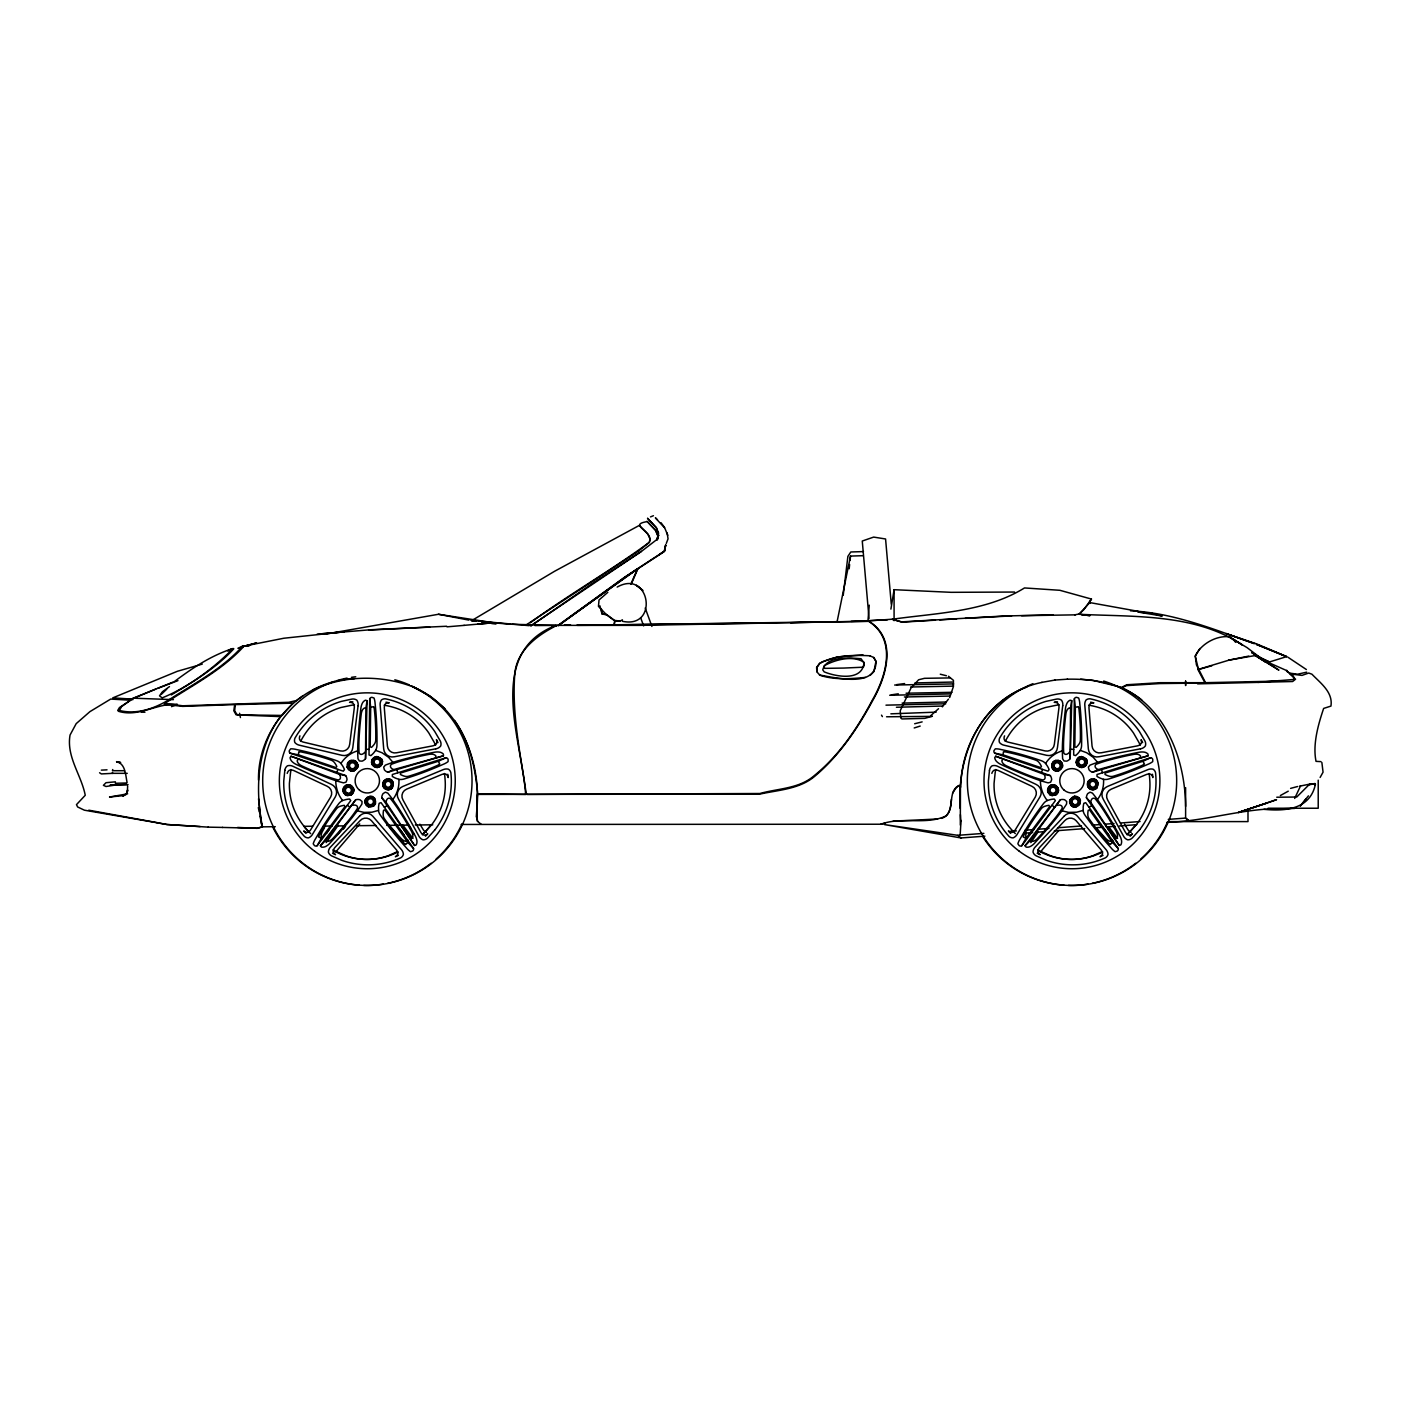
<?xml version="1.0" encoding="UTF-8"?>
<svg xmlns="http://www.w3.org/2000/svg" width="1401" height="1401" viewBox="0 0 1401 1401"><rect width="100%" height="100%" fill="white"/><g stroke="black" fill="none" stroke-linecap="round" stroke-linejoin="round"><path stroke-width="1.5" d="M935.465 620.153L901.981 622.167L892.332 619.242C936.463 612.973 985.411 612.079 1024.499 587.947L1059.874 590.294L1091.467 599.068L1089.12 602.57M369.058 749.377L369.041 754.999L370.88 755.647A26.059 25.971 6 0 0 373.839 752.74L375.661 750.306A10.578 10.578 0 0 0 376.939 745.472A330.128 330.128 0 0 0 375.1 703.635A19.719 19.719 0 0 0 374.014 698.013L371.93 697.33A2.417 2.417 0 0 0 369.706 698.784L369.058 749.377L365.836 749.255L365.521 758.677A7.968 7.951 -8.4 0 1 362.071 761.146L359.374 760.971L357.991 758.782A149.242 148.769 -22.8 0 1 357.693 750.848A165.02 165.02 0 0 1 357.903 742.442A476.182 476.182 0 0 1 360.88 708.223A16.129 16.129 0 0 1 362.229 703.442A6.742 6.742 0 0 1 365.433 700.185L367.062 700.658L365.836 749.255M1073.709 749.377L1073.691 754.999L1075.53 755.647A26.076 25.954 6 0 0 1078.49 752.74L1080.311 750.306A10.578 10.578 0 0 0 1081.59 745.472A330.128 330.128 0 0 0 1079.768 703.635A19.719 19.719 0 0 0 1078.665 698.013L1076.581 697.33A2.417 2.417 0 0 0 1074.357 698.784L1073.709 749.377L1070.487 749.255L1070.171 758.677A7.968 7.933 -8.4 0 1 1066.721 761.146L1064.024 760.971L1062.641 758.782A149.609 148.909 -22.8 0 1 1062.343 750.848A165.02 165.02 0 0 1 1062.553 742.442A476.182 476.182 0 0 1 1065.531 708.223A16.129 16.129 0 0 1 1066.897 703.442A6.742 6.742 0 0 1 1070.084 700.185L1071.712 700.658L1070.487 749.255M869.25 605.162L868.06 619.522M347.168 767.083L348.656 761.811L351.126 760.428A5.499 5.481 -37.2 0 1 357.728 767.205L353.823 771.023L350.986 770.988L347.168 767.083A5.464 5.464 0 0 0 353.823 771.023M370.687 707.207L370.179 746.873L371.493 747.363A19.439 19.439 0 0 0 374.487 743.896A7.408 7.408 0 0 0 375.748 739.903A231.095 231.095 0 0 0 374.47 710.605A13.8 13.8 0 0 0 373.717 706.682L370.687 707.207L369.706 698.784M1051.818 767.083L1053.307 761.811L1055.776 760.428A5.499 5.481 -37.2 0 1 1062.378 767.205L1058.473 771.023L1055.636 770.988L1051.818 767.083A5.464 5.464 0 0 0 1058.473 771.023M1075.338 707.207L1074.83 746.873L1076.143 747.363A19.439 19.439 0 0 0 1079.138 743.896A7.408 7.408 0 0 0 1080.399 739.903A231.095 231.095 0 0 0 1079.12 710.605A13.8 13.8 0 0 0 1078.367 706.682L1075.338 707.207L1074.357 698.784M365.521 758.677L365.889 708.276L367.062 700.658M481.191 824.226L477.391 821.301L476.515 816.906L477.391 793.807C476.62 749.955 454.992 704.37 412.77 686.788C380.774 674.652 343.77 675.177 312.756 689.992M1070.171 758.677L1070.539 708.276L1071.712 700.658M258.484 780.129C257.696 727.259 301.425 680.396 354.576 678.592M476.515 816.906L477.391 793.807M408.164 840.285L407.376 841.283A5.061 5.061 0 0 1 404.013 840.723A12.101 12.101 0 0 1 401.071 838.428A357.132 357.132 0 0 1 389.671 825.592M1112.814 840.285L1112.044 841.283A5.061 5.061 0 0 1 1108.664 840.723A12.101 12.101 0 0 1 1105.722 838.428A357.132 357.132 0 0 1 1097.106 828.849M127.649 785.908L127.368 791.758L127.649 790.006L126.493 793.509L122.693 796.153L126.002 794.595M1042.046 682.392C993.309 691.971 961.314 739.028 960.753 787.082L959.282 785.331C947.094 791.25 955.132 808.167 945.833 816.03C925.956 825.364 901.684 816.363 880.914 824.226M849.181 568.771L849.619 564.55M850.074 560.312L850.512 556.074L863.174 555.689M960.315 825.101L960.456 787.38L959.002 785.628L956.358 787.38L952.557 793.229M365.363 799.673L365.031 802.493L368.41 806.783L373.822 805.995L375.521 803.719L374.732 798.307L372.456 796.609L367.044 797.414L365.363 799.673A5.464 5.464 0 0 0 368.41 806.783M1070.014 799.673L1069.681 802.493A5.464 5.464 0 0 1 1070.014 799.673L1074.304 796.293L1079.383 798.307L1080.171 803.719L1075.88 807.116L1073.078 806.783A5.464 5.464 0 0 1 1070.802 805.085L1069.681 802.493M326.135 842.631L338.219 825.259M843.227 595.232L847.885 556.372L850.81 551.976L863.471 551.591M1030.786 842.631L1038.053 832.089M951.402 799.358C950.841 806.591 949.755 816.59 941.157 818.377M960.158 835.031L961.051 820.426M657.507 539.7L658.102 535.9L655.756 530.349L647.577 521.855M890.896 609.12L894.083 589.698L951.104 592.325L1014.552 592.045M336.835 772.424L291.023 756.26L290.06 757.661A6.742 6.742 0 0 0 292.179 761.706A16.129 16.129 0 0 0 296.294 764.473A476.182 476.182 0 0 0 327.922 777.87A164.442 164.442 0 0 0 335.732 780.637A149.259 148.786 85.2 0 0 343.49 782.844L345.994 782.213L347.01 779.692A7.968 7.951 -80.4 0 0 345.714 775.646L336.835 772.424L337.974 769.412L343.315 771.163L344.488 769.604A26.059 25.971 -66 0 0 342.632 765.909L340.898 763.422A10.578 10.578 0 0 0 336.695 760.708A330.128 330.128 0 0 0 296.329 749.517A19.719 19.719 0 0 0 290.655 748.835L289.359 750.586A2.417 2.417 0 0 0 290.042 753.16L337.974 769.412M1041.486 772.424L995.673 756.26L994.728 757.661A6.742 6.742 0 0 0 996.829 761.706A16.129 16.129 0 0 0 1000.944 764.473A476.182 476.182 0 0 0 1032.572 777.87A164.442 164.442 0 0 0 1040.383 780.637A149.609 148.926 85.2 0 0 1048.141 782.844L1050.645 782.213L1051.661 779.692A7.968 7.933 -80.4 0 0 1050.365 775.646L1041.486 772.424L1042.624 769.412L1047.966 771.163L1049.156 769.604A26.076 25.954 -66 0 0 1047.283 765.909L1045.549 763.422A10.578 10.578 0 0 0 1041.346 760.708A330.128 330.128 0 0 0 1000.979 749.517A19.719 19.719 0 0 0 995.305 748.835L994.01 750.586A2.417 2.417 0 0 0 994.692 753.16L1042.624 769.412M614.531 621.571L613.953 624.793L577.054 625.056M614.829 621.869L614.233 625.091L577.352 625.354M659.276 554.603L664.232 551.101L665.703 544.954L664.529 551.399L625.056 577.124L558.386 625.669M837.062 621.869L850.512 556.074M665.703 544.954L664.529 551.101L624.758 577.124L558.088 625.371L534.902 625.564M658.102 535.9L657.227 539.7L657.805 535.9L655.475 530.349L646.982 521.277M112.745 769.534L112.448 770.708L124.444 770.708M666.281 543.43L668.049 538.825L667.156 532.975M658.68 535.305L656.631 539.7L641.43 551.399L530.891 625.669M630.905 583.954L637.63 568.648L569.787 617.193M631.203 584.252L637.928 568.648L558.386 625.371M1294.682 798.43L1300.531 785.908M383.944 780.777L383.016 786.154A5.499 5.481 -73.2 0 0 392.368 787.765L393.278 782.371L391.65 780.059L386.256 779.131L383.944 780.777A5.464 5.464 0 0 0 384.662 788.465A5.464 5.464 0 0 0 392.368 787.765M1088.595 780.777L1087.684 786.154A5.499 5.481 -73.2 0 0 1097.018 787.765L1097.929 782.371L1096.3 780.059L1090.906 779.131L1088.595 780.777A5.464 5.464 0 0 0 1089.313 788.465A5.464 5.464 0 0 0 1097.018 787.765M656.631 539.7L657.805 537.354M1314.874 785.331L1315.451 784.157C1310.163 809.568 1285.067 811.442 1263.982 809.305C1231.444 811.932 1199.869 821.476 1167.138 822.352M949.633 697.61L953.433 686.49L953.433 680.343L948.477 676.263M317.151 845.731L350.723 800.636L349.62 799.025A26.041 25.971 42 0 0 345.522 799.656L342.632 800.531A10.578 10.578 0 0 0 338.744 803.701A330.128 330.128 0 0 0 315.628 838.621A19.719 19.719 0 0 0 313.211 843.805L314.489 845.591A2.417 2.417 0 0 0 317.151 845.731L321.302 838.323L345.031 806.521L344.261 805.365A19.439 19.439 0 0 0 339.795 806.416A7.408 7.408 0 0 0 336.415 808.902A231.095 231.095 0 0 0 320.234 833.35A13.8 13.8 0 0 0 318.552 836.975L321.302 838.323M1021.802 845.731L1055.373 800.636L1054.27 799.025A26.076 25.954 42 0 0 1050.172 799.656L1047.283 800.531A10.578 10.578 0 0 0 1043.395 803.701A330.128 330.128 0 0 0 1020.278 838.621A19.719 19.719 0 0 0 1017.862 843.805L1019.14 845.591A2.417 2.417 0 0 0 1021.802 845.731L1025.952 838.323L1049.682 806.521L1048.911 805.365A19.439 19.439 0 0 0 1044.446 806.416A7.408 7.408 0 0 0 1041.066 808.902A231.095 231.095 0 0 0 1024.902 833.35A13.8 13.8 0 0 0 1023.203 836.975L1025.952 838.323M320.391 845.749L325.82 840.285L355.731 799.743A7.968 7.951 27.6 0 1 359.987 799.761L362.053 801.495L361.896 804.069A149.294 148.821 13.2 0 1 357.465 810.654L352.351 817.343A476.182 476.182 0 0 1 329.83 843.279A16.129 16.129 0 0 1 325.925 846.344A6.742 6.742 0 0 1 321.424 847.097L320.391 845.749L355.731 799.743M1025.042 845.749L1030.471 840.285L1060.382 799.743A7.968 7.933 27.6 0 1 1064.637 799.761L1066.721 801.495L1066.546 804.069A149.644 148.961 13.2 0 1 1062.116 810.654L1057.002 817.343A476.182 476.182 0 0 1 1034.498 843.279A16.129 16.129 0 0 1 1030.593 846.344A6.742 6.742 0 0 1 1026.092 847.097L1025.042 845.749L1060.382 799.743M1320.127 777.432L1323.052 772.179L1321.879 762.512M435.834 757.048L435.921 755.962A5.061 5.061 0 0 0 432.716 754.246A12.101 12.101 0 0 0 429.004 754.386A357.132 357.132 0 0 0 403.908 760.2A124.864 124.864 0 0 0 391.895 764.105A2.294 2.294 0 0 0 390.949 767.695A6.059 6.059 0 0 0 393.681 769.587L443.434 755.804L443.381 754.106A6.742 6.742 0 0 0 439.301 752.074A16.129 16.129 0 0 0 434.328 752.267A476.182 476.182 0 0 0 400.879 760.007A164.32 164.32 0 0 0 392.945 762.354L392.805 762.407A149.259 148.804 49.2 0 0 385.345 765.139L383.699 767.118L384.364 769.762A7.968 7.951 63.6 0 0 387.779 772.266L443.434 755.804M1140.484 757.048L1140.572 755.962A5.061 5.061 0 0 0 1137.384 754.246A12.101 12.101 0 0 0 1133.654 754.386A357.132 357.132 0 0 0 1108.559 760.2A124.864 124.864 0 0 0 1096.545 764.105A2.294 2.294 0 0 0 1095.6 767.695A6.059 6.059 0 0 0 1098.331 769.587L1148.084 755.804L1148.032 754.106A6.742 6.742 0 0 0 1143.952 752.074A16.129 16.129 0 0 0 1138.978 752.267A476.182 476.182 0 0 0 1105.529 760.007A164.32 164.32 0 0 0 1097.596 762.354L1097.456 762.407A149.627 148.926 49.2 0 0 1089.996 765.139L1088.349 767.118L1089.015 769.762A7.968 7.933 63.6 0 0 1092.447 772.266L1148.084 755.804M326.486 833.455L328.85 830.005M248.94 646.141L242.583 646.141C222.356 668.89 194.564 683.355 169.171 699.642C154.443 708.538 136.755 714.86 119.47 710.465L121.519 706.664L133.218 698.188L172.988 682.112M332.562 831.371L336.205 826.222M1138.242 611.344L1089.698 602.57L1079.173 614.268M1308.149 785.033L1315.154 783.579L1309.602 784.157L1296.731 797.029L1276.749 797.222M161.185 694.493L166.719 689.187M942.365 706.875L948.424 699.152M1308.429 795.856L1300.251 806.083L1306.1 798.78M317.134 634.145L344.331 631.816L283.808 638.243L244.037 646.141C221.988 670.501 191.902 685.492 164.793 703.46L182.638 705.789L288.781 702.286L296.382 700.535L302.809 695.842M359.759 823.928L337.729 849.601A6.935 6.935 0 0 0 336.345 852.193M1058.911 830.338L1042.397 849.601A6.935 6.935 0 0 0 1040.996 852.193M1078.893 614.268C1133.567 617.018 1194.79 613.235 1242.354 644.968L1229.483 636.79C1216.278 635.266 1200.762 644.005 1195.263 656.088L1196.436 664.845L1205.508 682.69L1160.186 682.69L1126.842 684.739L1121.588 687.366L1092.92 680.343L1080.644 679.187M870.109 675.387L873.909 671.587L875.958 661.342L873.909 657.542L869.811 655.791M1091.467 599.068L1083.866 609.593L1079.173 613.971L1074.795 614.846M1199.939 648.47L1195.263 656.088L1198.485 669.538L1211.935 665.738M387.079 805.54L414.591 845.486L416.185 844.908A6.742 6.742 0 0 0 416.85 840.39A16.129 16.129 0 0 0 415.151 835.732A476.182 476.182 0 0 0 397.446 806.293L392.665 799.376A149.294 148.821 -58.8 0 0 387.779 793.124L385.363 792.178L383.068 793.614A7.968 7.951 -44.4 0 0 381.737 797.642L387.079 805.54L384.399 807.326L381.054 802.685L379.181 803.246A26.059 25.971 -30 0 0 378.515 807.326L378.638 811.354A10.578 10.578 0 0 0 380.266 815.032A330.128 330.128 0 0 0 406.325 847.798A19.719 19.719 0 0 0 410.511 851.703L412.612 851.037A2.417 2.417 0 0 0 413.558 848.551L384.399 807.326M1091.729 805.54L1119.241 845.486L1120.835 844.908A6.742 6.742 0 0 0 1121.5 840.39A16.129 16.129 0 0 0 1119.802 835.732A476.182 476.182 0 0 0 1102.097 806.293L1097.316 799.376A149.644 148.961 -58.8 0 0 1092.43 793.124L1090.013 792.178L1087.719 793.614A7.968 7.933 -44.4 0 0 1086.388 797.642L1091.729 805.54L1089.05 807.326L1085.705 802.685L1083.831 803.246A26.076 25.954 -30 0 0 1083.166 807.326L1083.288 811.354A10.578 10.578 0 0 0 1084.917 815.032A330.128 330.128 0 0 0 1110.993 847.798A19.719 19.719 0 0 0 1115.161 851.703L1117.262 851.037A2.417 2.417 0 0 0 1118.208 848.551L1089.05 807.326M930.632 715.736L938.53 708.713M350.81 795.138L353.84 790.584L353.297 787.817L351.423 785.698L345.959 785.331A5.446 5.429 70.8 0 0 343.49 792.668L345.346 794.787L350.81 795.138A5.464 5.464 0 0 0 353.297 787.817M1055.461 795.138L1058.491 790.584L1057.948 787.817L1056.074 785.698L1050.61 785.331A5.464 5.429 70.8 0 0 1048.141 792.668L1049.997 794.787L1055.461 795.138A5.464 5.464 0 0 0 1057.948 787.817M607.806 592.325L599.033 599.943L598.455 606.37L606.633 614.846L614.531 620.696L619.785 621.291L622.429 619.82M174.442 681.516C192.392 668.049 211.604 655.195 233.214 648.47C213.145 668.627 188.732 686.998 162.166 697.891L159.521 695.842L162.446 691.761L169.468 686.613M530.891 625.967L592.605 583.271L641.43 551.399M530.314 622.745C568.894 594.392 610.906 570.662 649.328 542.327L650.204 539.403L647.857 534.149L639.381 525.375L554.586 571.275L471.542 620.696L472.417 620.696M171.22 694.966C193.373 681.657 216.297 667.909 233.809 648.768L228.24 650.817M1280.356 795.558L1288.255 791.18M237.89 648.278L242.583 646.141M239.361 648.278L244.037 646.141M525.935 625.091L638.506 551.101L649.328 542.327L649.906 539.403C650.239 530.121 628.611 524.622 647.28 521.575M397.166 851.755L388.357 855.678A65.584 65.584 0 0 1 340.478 854.032L339.743 853.734A92.921 92.921 0 0 1 333.963 850.985M1101.816 851.755L1093.008 855.678A65.584 65.584 0 0 1 1045.128 854.032L1044.393 853.734A92.921 92.921 0 0 1 1038.614 850.985M227.662 650.817L231.165 649.066M1026.845 687.085C977.425 704.878 956.83 759.43 960.088 808.289M438.32 761.268L439.756 763.983A13.8 13.8 0 0 1 436.271 765.927A231.095 231.095 0 0 1 408.812 776.189A7.408 7.408 0 0 1 404.626 776.224A19.439 19.439 0 0 1 400.388 774.455L400.441 773.054L438.32 761.268L446.043 757.731A2.417 2.417 0 0 1 448.11 759.412L448.092 761.601A19.719 19.719 0 0 1 443.101 764.368A330.128 330.128 0 0 1 403.873 779.044A10.56 10.56 0 0 1 398.882 779.324L396.01 778.326A26.059 25.971 78 0 1 392.315 776.434L392.368 774.49L446.043 757.731M1142.988 761.268L1144.424 763.983A13.8 13.8 0 0 1 1140.922 765.927A231.095 231.095 0 0 1 1113.462 776.189A7.408 7.408 0 0 1 1109.277 776.224A19.439 19.439 0 0 1 1105.039 774.455L1105.091 773.054L1142.988 761.268L1150.694 757.731A2.417 2.417 0 0 1 1152.76 759.412L1152.743 761.601A19.719 19.719 0 0 1 1147.752 764.368A330.128 330.128 0 0 1 1108.524 779.044A10.56 10.56 0 0 1 1103.533 779.324L1100.661 778.326A26.076 25.954 78 0 1 1096.983 776.434L1097.018 774.49L1150.694 757.731M387.797 772.266L393.681 769.587M1092.447 772.266L1098.331 769.587M1279.201 680.641L1257.853 682.392M155.721 689.117L131.747 699.064L112.745 697.891L177.367 671.289L202.269 664.109M171.517 706.664L177.367 704.335C157.385 702.742 139.119 717.54 118.595 711.34L117.719 710.465L119.47 707.54L130.573 700.237L110.697 699.064L89.927 711.638L76.197 723.634L70.05 735.035C66.232 756.908 81.293 774.823 85.251 795.278L76.477 804.629L77.65 806.976L84.375 810.181L167.139 824.506L200.168 826.555M650.502 516.899L653.426 515.726M157.753 688.346L177.945 680.641M297.905 759.727L297.187 760.778A5.061 5.061 0 0 0 298.763 763.808A12.101 12.101 0 0 0 301.863 765.892A357.132 357.132 0 0 0 325.575 775.944A124.864 124.864 0 0 0 337.588 779.832A2.294 2.294 0 0 0 340.461 777.485A6.059 6.059 0 0 0 339.375 774.35L291.023 756.26M1002.556 759.727L1001.838 760.778A5.061 5.061 0 0 0 1003.414 763.808A12.101 12.101 0 0 0 1006.513 765.892A357.132 357.132 0 0 0 1030.225 775.944A124.864 124.864 0 0 0 1042.239 779.832A2.294 2.294 0 0 0 1045.111 777.485A6.059 6.059 0 0 0 1044.025 774.35L995.673 756.26M1266.627 803.158L1276.556 799.656L1238.256 812.527L1266.627 803.158L1240.883 811.652M1268.378 662.218L1251.706 652.568L1265.453 661.937L1269.253 661.937L1255.436 655.528M617.158 587.072C649.959 568.526 659.328 629.189 622.429 621.291M914.205 727.96L920.194 726.068M376.834 756.575L372.211 759.482L371.58 762.249L372.421 764.946L377.272 767.503A5.499 5.481 34.8 0 0 381.667 759.114L376.834 756.575A5.464 5.464 0 0 0 371.58 762.249A5.464 5.464 0 0 0 377.272 767.503M1081.484 756.575L1078.77 757.416L1076.231 762.249L1077.071 764.946L1081.922 767.503A5.499 5.481 34.8 0 0 1086.318 759.114L1081.484 756.575A5.464 5.464 0 0 0 1076.231 762.249A5.464 5.464 0 0 0 1081.922 767.503M881.211 824.226L885.309 823.052M932.383 716.226L924.783 718.363L901.981 718.958L900.808 718.065L900.213 710.762L911.035 687.961L918.636 679.765L924.485 678.312L949.755 677.926M378.463 810.408L371.966 812.212L364.015 812.387L357.36 810.829M1083.113 810.408L1076.616 812.212L1068.665 812.387L1062.011 810.829M1290.601 788.378L1297.606 786.504M891.246 694.878L898.269 693.81M914.66 723.739L922.156 721.883M1267.782 662.218L1285.628 670.116L1293.526 676.263L1293.806 679.467L1272.178 681.236L1204.913 682.69L1197.908 669.538L1228.905 660.169L1248.781 656.088M1228.607 660.169L1255.506 655.493L1265.453 661.937M127.649 793.807L109.523 797.029L121.799 795.768M326.591 633.917L438.495 614.268L493.467 622.745L463.941 625.371M896.622 684.634L904.608 683.565M1041.749 682.392L1054.9 680.063M1309.602 784.157L1299.463 786.206M866.886 620.993L891.736 619.242L901.684 621.869L1003.729 616.02L1053.149 614.846M865.415 677.419C850.232 678.855 834.173 680.168 819.515 675.089M477.671 624.216L492.889 622.745L510.139 624.216M320.654 633.865L370.354 629.767L446.674 626.247M552.187 626.229L556.32 625.862M446.972 626.842L464.221 625.371M1185.614 806.381C1185.176 759.92 1166.35 708.591 1121.868 687.663L1126.544 685.614L1159.888 683.565L1214.492 682.917M863.086 654.915L837.343 656.964L822.737 661.64L819.515 663.391L816.59 667.489L816.888 671.867L819.813 675.089C835.434 677.541 876.658 688.399 875.958 661.342L873.611 657.542M984.903 836.152L961.051 837.956L884.504 824.594L957.829 835.329L983.852 833.367M1009.893 831.388L1016.408 830.898M1025.077 830.233L1033.763 829.585M1038.088 829.252L1048.946 828.429M1057.615 827.781L1081.484 825.96M1092.325 825.136L1101.011 824.489M1105.354 824.156L1114.023 823.508M1120.537 823L1140.064 821.529M1168.259 819.392L1185.614 818.079L1188.836 820.706L1185.614 818.079L1185.614 787.642M1023.956 833.192L1032.642 832.544M1036.968 832.212L1043.482 831.721M1054.323 830.898L1084.707 828.604M1095.547 827.781L1102.062 827.29M1106.405 826.958L1115.073 826.292M1119.417 825.977L1136.771 824.646M1054.62 680.063L1067.474 679.187M890.861 713.827L936.148 712.146M368.603 630.047L429.722 627.123M965.131 618.366L1011.662 615.897M937.654 818.955L892.91 821.301M939.703 619.89L956.655 618.874M1263.982 809.305L1294.682 808.43M101.345 770.13L107.036 769.832M866.589 620.696L887.358 619.82M1197.61 683.863L1292.65 681.516L1295.575 679.187L1289.726 673.916L1302.002 675.387L1308.727 673.04L1311.949 674.214C1320.495 683.128 1333.139 692.094 1330.95 706.086L1323.647 708.416C1318.131 724.79 1312.562 744.474 1316.029 761.356L1321.003 761.636M1021.574 615.722L1075.373 614.846M896.412 707.26L942.348 706.034M126.493 782.984L115.372 783.282L115.372 781.828L106.021 782.704L103.394 785.331L106.021 786.504L115.372 785.033M127.193 784.56L110.119 785.033L128.051 784.56M902.121 703.109L945.868 702.024M790.567 622.745L838.166 621.641M851.16 621.344L866.308 620.993M914.976 682.935L952.155 682.059M885.975 705.158L945.745 703.792M931.963 716.366L886.553 716.787M889.688 695.264L950.561 693.898M910.632 686.998L953.293 686.122M906.062 693.215L952.015 692.304M904.416 696.98L949.44 696.069M894.661 685.036L953.591 683.898M775.366 622.955L615.057 624.881M275.296 826.695L262.162 826.853L256.908 828.306L237.61 827.431M303.719 826.345L312.476 826.24M323.403 826.117L332.16 826.012M336.538 825.96L345.276 825.854M356.222 825.714L375.906 825.487M386.834 825.347L408.707 825.084A231.095 231.095 0 0 1 411.264 829.147M415.274 825.014L432.769 824.804M461.209 824.453L882.683 824.226M615.057 624.793L868.935 621.291C897.691 639.049 886.5 676.088 873.033 699.94C857.815 728.047 839.707 755.192 815.119 775.979C799.743 789.201 778.833 789.919 759.867 794.104L477.671 794.402L476.795 816.906L477.671 821.301M564.358 625.091L570.627 625.091M1306.678 672.165L1297.606 674.214L1289.043 673.04M1067.194 679.187C1093.305 678.697 1120.888 683.075 1141.762 699.94M173.426 699.642L133.218 698.188M141.221 712.216L144.968 712.216M112.15 773.334L127.246 773.334M1268.08 808.237L1318.218 808.237L1318.218 780.147M1167.891 821.599L1247.993 821.599L1247.993 809.603M222.391 827.431L257.486 828.306L262.46 826.853C255.052 789.779 256.628 747.644 280.585 716.611L236.139 714.86L233.809 710.762L234.685 704.615L182.638 706.384L164.215 704.335M208.066 827.15L222.689 827.431M512.136 624.286L556.039 625.371C485.079 652.568 521.96 739.851 525.638 794.402L477.671 793.807C475.377 768.116 469.738 741.812 454.572 720.412M128.244 699.362L132.92 699.659M208.364 827.15L166.842 824.506L157.192 822.755M116.843 762.232L120.644 762.512L116.546 761.636C125.547 763.72 125.495 775.121 127.071 782.406M1130.519 610.818C1173.653 612.745 1214.177 629.487 1254.403 643.637L1225.98 633.567L1256.382 643.795L1286.801 656.666L1256.382 644.39L1286.503 656.666L1269.551 661.937L1255.243 655.423M1137.805 611.922L1151.99 613.393L1162.217 616.02L1138.505 612.132M619.785 620.993L614.531 620.398L606.633 614.566L601.957 613.673L599.908 605.792M470.929 620.363L529.21 625.669M870.109 655.791C853.332 654.95 834.926 655.038 819.813 663.391L816.888 667.489L817.168 671.867M491.611 623.533L495.936 624.04M481.594 622.167L485.867 622.745M468.915 620.118L438.495 614.268M472.119 620.696L475.92 621.291M88.771 810.181L157.77 822.755M606.633 614.846L601.957 613.971L601.379 608.997M994.692 753.16L1003.011 754.824L1040.593 767.573L1041.451 766.47A19.439 19.439 0 0 0 1039.069 762.547A7.408 7.408 0 0 0 1035.672 760.113A231.095 231.095 0 0 0 1007.424 752.284A13.8 13.8 0 0 0 1003.449 751.794L1003.011 754.824M290.042 753.16L298.36 754.824L335.942 767.573L336.8 766.47A19.439 19.439 0 0 0 334.419 762.547A7.408 7.408 0 0 0 331.021 760.113A231.095 231.095 0 0 0 302.774 752.284A13.8 13.8 0 0 0 298.798 751.794L298.36 754.824M1044.025 774.35L1050.365 775.646M339.375 774.35L345.714 775.646M940.281 674.214L946.428 675.737M1115.704 838.621L1116.912 838.201A5.061 5.061 0 0 0 1117.42 834.821A12.101 12.101 0 0 0 1116.142 831.318A357.132 357.132 0 0 0 1102.85 809.253A124.864 124.864 0 0 0 1095.424 799.025A2.294 2.294 0 0 0 1091.729 799.235A6.059 6.059 0 0 0 1090.766 802.423L1119.241 845.486M411.053 838.621L412.262 838.201A5.061 5.061 0 0 0 412.77 834.821A12.101 12.101 0 0 0 411.474 831.318A357.132 357.132 0 0 0 398.199 809.253A124.864 124.864 0 0 0 390.774 799.025A2.294 2.294 0 0 0 387.061 799.235A6.059 6.059 0 0 0 386.116 802.423L414.591 845.486M1040.383 780.637C1040.435 787.677 1042.712 794.927 1047.283 800.531M335.732 780.637C335.785 787.677 338.061 794.927 342.632 800.531M1080.276 750.358L1086.668 752.74L1093.2 757.276L1097.596 762.354M375.626 750.358L382.018 752.74L388.55 757.276L392.945 762.354M1117.613 838.463L1108.576 826.608M412.962 838.463L402.682 824.944M1254.928 655.493L1278.903 670.116L1260.182 658.12M655.475 518.055L664.529 527.704M1054.533 807.239L1052.028 805.225M349.882 807.239L347.378 805.225M412.77 686.788L430.019 696.139L444.923 708.713M1287.957 657.244L1306.38 669.538M99.576 772.757L101.345 773.93L112.745 773.334L112.448 772.459M1070.802 805.085L1073.078 806.783M1260.48 657.84L1247.03 647.595L1233.283 639.416L1235.629 642.341M1229.483 636.79L1233.283 639.697M957.829 835.329L961.051 837.956M1026.688 838.534L1026.373 838.201A5.061 5.061 0 0 1 1025.865 834.821A12.101 12.101 0 0 1 1026.373 833.017M322.037 838.534L321.722 838.201A5.061 5.061 0 0 1 321.214 834.821A12.101 12.101 0 0 1 322.493 831.318A357.132 357.132 0 0 1 324.594 827.571M308.64 831.739L304.542 827.238M655.475 517.775L657.507 519.806M1112.464 842.316L1110.328 844.523A13.8 13.8 0 0 1 1107.403 841.791A231.095 231.095 0 0 1 1089.155 818.849A7.408 7.408 0 0 1 1087.824 814.874A19.439 19.439 0 0 1 1088.209 810.303L1089.54 809.918L1112.464 842.316L1118.208 848.551M407.814 842.316L405.677 844.523A13.8 13.8 0 0 1 402.752 841.791A231.095 231.095 0 0 1 384.504 818.849A7.408 7.408 0 0 1 383.173 814.874A19.439 19.439 0 0 1 383.559 810.303L384.89 809.918L407.814 842.316L413.558 848.551M1086.388 797.642L1090.766 802.423M381.737 797.642L386.116 802.423M1070.539 708.276L1069.331 707.925A5.061 5.061 0 0 0 1066.932 710.36A12.101 12.101 0 0 0 1065.898 713.95A357.132 357.132 0 0 0 1063.674 739.605A124.864 124.864 0 0 0 1063.674 752.232A2.294 2.294 0 0 0 1066.791 754.246A6.059 6.059 0 0 0 1069.436 752.232M365.889 708.276L364.663 707.925A5.061 5.061 0 0 0 362.264 710.36A12.101 12.101 0 0 0 361.248 713.95A357.132 357.132 0 0 0 359.024 739.605A124.864 124.864 0 0 0 359.024 752.232A2.294 2.294 0 0 0 362.141 754.246A6.059 6.059 0 0 0 364.785 752.232M1102.64 826.975L1108.997 835.294M399.25 828.639L404.346 835.294M661.027 522.731L664.529 527.424L667.752 535.305M1108.891 828.849L1115.178 837.29M404.241 828.849L410.528 837.29M1124.53 824.173L1127.84 829.585A6.935 6.935 0 0 0 1131.15 832.404M419.88 824.173L423.19 829.585A6.935 6.935 0 0 0 426.499 832.404M881.509 715.14L882.385 716.611M1101.554 769.639L1102.429 772.739M396.903 769.639L397.779 772.739M658.68 533.273L656.351 527.704L647.577 518.352L656.351 527.704L658.68 535.602M645.213 608.016L651.92 626.44M640.625 617.648L643.619 625.879M1089.698 602.57L1089.996 603.446M261.286 822.755L262.162 826.853L260.043 816.135M239.589 713.267L240.429 717.557M258.327 807.571L259.185 811.844M261.006 820.863L258.52 798.728M891.264 604.129L885.572 538.982L873.664 537.091L862.263 541.031L869.04 618.489M960.421 814.646L960.753 821.004M1030.471 840.285L1031.241 841.283A5.061 5.061 0 0 0 1034.621 840.723A12.101 12.101 0 0 0 1037.546 838.428A357.132 357.132 0 0 0 1054.445 818.972A124.864 124.864 0 0 0 1061.87 808.762A2.294 2.294 0 0 0 1060.522 805.295A6.059 6.059 0 0 0 1057.195 805.365M325.82 840.285L326.591 841.283A5.061 5.061 0 0 0 329.971 840.723A12.101 12.101 0 0 0 332.895 838.428A357.132 357.132 0 0 0 349.795 818.972A124.864 124.864 0 0 0 357.202 808.762A2.294 2.294 0 0 0 355.872 805.295A6.059 6.059 0 0 0 352.544 805.365M1062.343 750.761L1062.343 750.848A29.333 29.333 0 0 0 1045.584 763.475M357.693 750.761L357.693 750.848A29.333 29.333 0 0 0 340.933 763.475M894.083 589.698L894.083 620.696M381.667 759.114A5.464 5.464 0 0 1 382.508 761.811M347.203 764.245A5.464 5.464 0 0 1 351.126 760.428M353.945 760.463A5.464 5.464 0 0 1 356.379 761.899M357.763 764.368A5.464 5.464 0 0 1 357.728 767.205M425.449 836.222A96.792 96.792 0 0 0 427.76 833.823A5.534 5.534 0 0 1 424.17 835.136A6.655 6.655 0 0 1 420.545 831.896L403.015 800.024A7.53 7.53 0 0 1 406.553 789.166L441.683 774.525A6.935 6.935 0 0 1 446.026 774.21A4.903 4.903 0 0 1 448.197 777.573A96.792 96.792 0 0 0 447.83 774.263M398.392 855.363A96.792 96.792 0 0 1 395.362 856.729A4.903 4.903 0 0 0 397.884 853.647A6.935 6.935 0 0 0 396.238 849.601L371.458 820.706A7.53 7.53 0 0 0 360.039 820.706L335.154 847.237A6.655 6.655 0 0 0 333.193 851.668A5.534 5.534 0 0 0 335.539 854.68A96.792 96.792 0 0 1 332.545 853.227M422.366 834.786A92.921 92.921 0 0 0 425.344 831.739L431.788 824.576A65.584 65.584 0 0 0 445.01 778.518L444.958 777.73A92.921 92.921 0 0 0 444.467 773.492M398.112 851.948A92.921 92.921 0 0 1 394.241 853.734L393.506 854.032A65.584 65.584 0 0 1 345.609 855.678L336.818 851.755A92.921 92.921 0 0 1 333 849.882M299.954 735.84A4.903 4.903 0 0 0 299.726 739.833A6.935 6.935 0 0 0 303.439 742.127L340.461 750.936A7.53 7.53 0 0 0 349.707 744.246L354.26 708.135A6.655 6.655 0 0 0 353.227 703.407A5.534 5.534 0 0 0 349.549 702.356A96.792 96.792 0 0 1 352.824 701.761M291.023 769.534A92.921 92.921 0 0 0 290.41 773.755L289.394 783.334A65.584 65.584 0 0 0 305.786 828.359L306.276 828.972A92.921 92.921 0 0 0 310.672 833.613M300.567 741.392A92.921 92.921 0 0 1 302.651 737.679L303.071 736.996A65.584 65.584 0 0 1 340.846 707.523L350.268 705.526A92.921 92.921 0 0 1 354.471 704.791M305.996 833.402A96.792 96.792 0 0 1 303.737 830.951A4.903 4.903 0 0 0 307.467 832.404A6.935 6.935 0 0 0 310.794 829.585L330.618 797.081A7.53 7.53 0 0 0 327.098 786.224L294.175 770.743A6.655 6.655 0 0 0 289.342 770.252A5.534 5.534 0 0 0 287.205 773.422M437.988 742.618A96.792 96.792 0 0 0 436.411 739.675A5.534 5.534 0 0 1 436.552 743.493A6.655 6.655 0 0 1 432.366 745.945L396.623 752.775A7.53 7.53 0 0 1 387.394 746.05L384.329 708.1A6.935 6.935 0 0 1 385.363 703.88A4.903 4.903 0 0 1 389.233 702.864A96.792 96.792 0 0 0 385.976 702.181M435.641 745.122A92.921 92.921 0 0 0 433.662 741.357L428.846 733.003A65.584 65.584 0 0 0 389.128 706.192L388.357 705.999A92.921 92.921 0 0 0 384.172 705.176M398.882 779.324A29.403 29.403 0 0 1 392.788 799.533M389.075 778.868A5.464 5.464 0 0 1 391.65 780.059M348.026 795.698A5.464 5.464 0 0 1 345.346 794.787M345.959 785.331A5.464 5.464 0 0 1 351.423 785.698M369.654 796.293A5.464 5.464 0 0 1 372.456 796.609M411.299 685.789A104.655 104.655 0 0 1 447.042 848.656A104.655 104.655 0 0 1 280.568 839.269A104.655 104.655 0 0 1 334.366 681.464M336.433 680.798A104.655 104.655 0 0 1 347.063 678.102M351.406 677.348A104.655 104.655 0 0 1 355.766 676.771M394.819 679.783A104.655 104.655 0 0 1 409.32 684.896M1086.318 759.114A5.464 5.464 0 0 1 1087.158 761.811M1051.853 764.245A5.464 5.464 0 0 1 1055.776 760.428M1058.596 760.463A5.464 5.464 0 0 1 1062.378 767.205M1130.099 836.222A96.792 96.792 0 0 0 1132.411 833.823A5.534 5.534 0 0 1 1128.821 835.136A6.655 6.655 0 0 1 1125.196 831.896L1107.666 800.024A7.53 7.53 0 0 1 1111.203 789.166L1146.351 774.525A6.935 6.935 0 0 1 1150.694 774.21A4.903 4.903 0 0 1 1152.848 777.573A96.792 96.792 0 0 0 1152.48 774.263M1103.042 855.363A96.792 96.792 0 0 1 1100.013 856.729A4.903 4.903 0 0 0 1102.552 853.647A6.935 6.935 0 0 0 1100.888 849.601L1076.108 820.706A7.53 7.53 0 0 0 1064.69 820.706L1039.805 847.237A6.655 6.655 0 0 0 1037.843 851.668A5.534 5.534 0 0 0 1040.207 854.68A96.792 96.792 0 0 1 1037.195 853.227M1127.017 834.786A92.921 92.921 0 0 0 1129.994 831.739L1136.456 824.576A65.584 65.584 0 0 0 1149.661 778.518L1149.608 777.73A92.921 92.921 0 0 0 1149.118 773.492M1102.762 851.948A92.921 92.921 0 0 1 1098.892 853.734L1098.156 854.032A65.584 65.584 0 0 1 1050.277 855.678L1041.468 851.755A92.921 92.921 0 0 1 1037.651 849.882M1004.605 735.84A4.903 4.903 0 0 0 1004.377 739.833A6.935 6.935 0 0 0 1008.09 742.127L1045.128 750.936A7.53 7.53 0 0 0 1054.358 744.246L1058.911 708.135A6.655 6.655 0 0 0 1057.878 703.407A5.534 5.534 0 0 0 1054.2 702.356A96.792 96.792 0 0 1 1057.492 701.761M995.673 769.534A92.921 92.921 0 0 0 995.06 773.755L994.062 783.334A65.584 65.584 0 0 0 1010.436 828.359L1010.944 828.972A92.921 92.921 0 0 0 1015.322 833.613M1005.217 741.392A92.921 92.921 0 0 1 1007.301 737.679L1007.722 736.996A65.584 65.584 0 0 1 1045.496 707.523L1054.918 705.526A92.921 92.921 0 0 1 1059.121 704.791M1010.646 833.402A96.792 96.792 0 0 1 1008.387 830.951A4.903 4.903 0 0 0 1012.117 832.404A6.935 6.935 0 0 0 1015.445 829.585L1035.269 797.081A7.53 7.53 0 0 0 1031.749 786.224L998.825 770.743A6.655 6.655 0 0 0 993.992 770.252A5.534 5.534 0 0 0 991.855 773.422M1142.638 742.618A96.792 96.792 0 0 0 1141.079 739.675A5.534 5.534 0 0 1 1141.202 743.493A6.655 6.655 0 0 1 1137.017 745.945L1101.274 752.775A7.53 7.53 0 0 1 1092.044 746.05L1088.98 708.1A6.935 6.935 0 0 1 1090.013 703.88A4.903 4.903 0 0 1 1093.883 702.864A96.792 96.792 0 0 0 1090.626 702.181M1140.291 745.122A92.921 92.921 0 0 0 1138.312 741.357L1133.497 733.003A65.584 65.584 0 0 0 1093.778 706.192L1093.008 705.999A92.921 92.921 0 0 0 1088.822 705.176M1103.533 779.324A29.403 29.403 0 0 1 1097.438 799.533M1093.726 778.868A5.464 5.464 0 0 1 1096.3 780.059M1052.694 795.698A5.464 5.464 0 0 1 1049.997 794.787M1050.61 785.331A5.464 5.464 0 0 1 1056.074 785.698M1074.304 796.293A5.464 5.464 0 0 1 1080.504 800.917M1103.69 681.044A104.655 104.655 0 0 1 1158.347 839.952A104.655 104.655 0 0 1 990.402 846.327A104.655 104.655 0 0 1 1032.87 683.723M430.702 825.347A65.584 65.584 0 0 1 428.198 828.359L427.69 828.972A92.921 92.921 0 0 1 423.295 833.613M345.487 826.327A330.128 330.128 0 0 1 343.368 829.094M345.679 824.138A231.095 231.095 0 0 1 337.641 834.401M402.84 841.878A476.182 476.182 0 0 1 397.691 836.239M396.43 834.821A476.182 476.182 0 0 1 388.918 826.17M413.733 833.35A13.8 13.8 0 0 1 414.083 833.928M461.945 823.998A104.655 104.655 0 0 1 436.149 859.006M431.088 863.244A104.655 104.655 0 0 1 387.709 883.295M383.384 884.101A104.655 104.655 0 0 1 363.752 885.414M359.356 885.187A104.655 104.655 0 0 1 272.565 826.678M1135.353 825.347A65.584 65.584 0 0 1 1132.849 828.359L1132.341 828.972A92.921 92.921 0 0 1 1127.945 833.613M1107.49 841.878A476.182 476.182 0 0 1 1102.342 836.239M1099.82 833.385A476.182 476.182 0 0 1 1097.298 830.513M1167.488 821.984A104.655 104.655 0 0 1 1140.799 859.006M1135.738 863.244A104.655 104.655 0 0 1 1092.377 883.295M1088.034 884.101A104.655 104.655 0 0 1 1068.42 885.414M1064.007 885.187A104.655 104.655 0 0 1 982.556 836.309M1185.614 681.114L1185.614 685.457L1185.614 681.114M514.815 673.618C511.628 713.95 520.419 753.843 526.216 793.509L527.389 794.402L759.867 793.509C778.361 788.36 799.463 788.763 814.541 775.383C839.392 755.244 857.552 727.977 872.438 699.94C886.308 675.965 897.113 639.504 868.638 621.291L639.101 625.371L556.915 625.371C537.459 635.091 516.916 650.204 514.815 673.618M863.962 662.813C862.456 681.516 835.994 676.753 824.191 671.867L822.737 669.818C826.608 655.791 849.076 657.805 861.037 658.715L863.962 662.813M284.823 770.375L283.755 781.058A79.209 79.209 0 0 0 303.544 835.451A5.674 5.674 0 0 0 308.465 837.868A8.038 8.038 0 0 0 312.318 834.593L335.312 796.906A8.721 8.721 0 0 0 331.231 784.315L293.054 766.365A7.706 7.706 0 0 0 287.45 765.804A6.427 6.427 0 0 0 284.823 770.375M989.474 770.375L988.405 781.058A79.209 79.209 0 0 0 1008.195 835.451A5.674 5.674 0 0 0 1013.133 837.868A8.038 8.038 0 0 0 1016.986 834.593L1039.962 796.906A8.721 8.721 0 0 0 1035.899 784.315L997.705 766.365A7.706 7.706 0 0 0 992.118 765.804A6.427 6.427 0 0 0 989.474 770.375M358.078 705.719L352.807 747.591A8.721 8.721 0 0 1 342.089 755.349L299.149 745.139A8.038 8.038 0 0 1 294.84 742.477A5.674 5.674 0 0 1 295.611 737.049A79.209 79.209 0 0 1 341.231 701.411L351.721 699.134A6.427 6.427 0 0 1 356.887 700.22A7.706 7.706 0 0 1 358.078 705.719M1062.729 705.719L1057.457 747.591A8.721 8.721 0 0 1 1046.74 755.349L1003.799 745.139A8.038 8.038 0 0 1 999.491 742.477A5.674 5.674 0 0 1 1000.261 737.049A79.209 79.209 0 0 1 1045.882 701.411L1056.372 699.134A6.427 6.427 0 0 1 1061.538 700.22A7.706 7.706 0 0 1 1062.729 705.719M235.263 704.615L234.685 710.762L236.734 714.265L238.485 714.86L282.056 715.438L292.879 703.162L235.263 704.615M864.259 664.845L863.384 667.191L843.787 668.067L824.489 668.365L824.191 665.738C835.364 659.538 852.859 655.073 863.962 662.218L864.259 664.845M435.046 829.69L427.9 837.693A6.427 6.427 0 0 1 423.084 839.847A7.706 7.706 0 0 1 418.881 836.099L398.549 799.13A8.721 8.721 0 0 1 402.647 786.539L443.399 769.569A8.038 8.038 0 0 1 448.425 769.202A5.674 5.674 0 0 1 450.999 774.053A79.209 79.209 0 0 1 435.046 829.69M1139.696 829.69L1132.551 837.693A6.427 6.427 0 0 1 1127.735 839.847A7.706 7.706 0 0 1 1123.532 836.099L1103.2 799.13A8.721 8.721 0 0 1 1107.298 786.539L1148.049 769.569A8.038 8.038 0 0 1 1153.093 769.202A5.674 5.674 0 0 1 1155.667 774.053A79.209 79.209 0 0 1 1139.696 829.69M359.514 816.17L330.636 846.94A7.706 7.706 0 0 0 328.377 852.088A6.427 6.427 0 0 0 331.897 856.011L341.739 860.319A79.209 79.209 0 0 0 399.565 858.323A5.674 5.674 0 0 0 403.4 854.365A8.038 8.038 0 0 0 401.474 849.707L372.754 816.188A8.721 8.721 0 0 0 359.514 816.17M1064.165 816.17L1035.286 846.94A7.706 7.706 0 0 0 1033.027 852.088A6.427 6.427 0 0 0 1036.565 856.011L1046.389 860.319A79.209 79.209 0 0 0 1104.233 858.323A5.674 5.674 0 0 0 1108.051 854.365A8.038 8.038 0 0 0 1106.125 849.707L1077.404 816.188A8.721 8.721 0 0 0 1064.165 816.17M1287.677 672.165L1286.801 670.414L1287.677 672.165M255.437 643.217L242.285 646.719L256.611 642.919L255.437 643.217M435.834 748.817L394.399 756.75A8.721 8.721 0 0 1 383.699 748.957L380.144 704.948A8.038 8.038 0 0 1 381.352 700.045A5.674 5.674 0 0 1 386.764 699.099A79.209 79.209 0 0 1 434.73 731.48L440.142 740.744A6.427 6.427 0 0 1 440.702 745.98A7.706 7.706 0 0 1 435.834 748.817M1140.484 748.817L1099.049 756.75A8.721 8.721 0 0 1 1088.349 748.957L1084.794 704.948A8.038 8.038 0 0 1 1086.003 700.045A5.674 5.674 0 0 1 1091.414 699.099A79.209 79.209 0 0 1 1139.381 731.48L1144.792 740.744A6.427 6.427 0 0 1 1145.353 745.98A7.706 7.706 0 0 1 1140.484 748.817M1089.733 615.652L1081.292 614.549L1089.82 615.652M642.008 589.698L636.457 585.32L642.901 590.574L642.008 589.698M359.532 790.199A12.206 12.206 0 0 0 379.321 782.826A12.206 12.206 0 0 0 363.052 769.359A12.206 12.206 0 0 0 359.532 790.199M349.357 768.746A4.343 4.343 0 0 0 356.642 766.89A4.343 4.343 0 0 0 351.406 761.514A4.343 4.343 0 0 0 349.357 768.746M348.779 769.324A5.149 5.149 0 0 0 357.43 767.118A5.149 5.149 0 0 0 351.196 760.743A5.149 5.149 0 0 0 348.779 769.324M345.522 794.525A5.149 5.149 0 0 0 353.525 790.567A5.149 5.149 0 0 0 346.1 785.628A5.149 5.149 0 0 0 345.522 794.525M350.32 767.836A3.012 3.012 0 0 0 355.364 766.54A3.012 3.012 0 0 0 351.721 762.809A3.012 3.012 0 0 0 350.32 767.836M372.701 764.788A5.149 5.149 0 0 0 381.597 764.421A5.149 5.149 0 0 0 376.834 756.89A5.149 5.149 0 0 0 372.701 764.788M346.712 792.738A3.012 3.012 0 0 0 351.388 790.427A3.012 3.012 0 0 0 347.045 787.537A3.012 3.012 0 0 0 346.712 792.738M368.078 803.561A3.012 3.012 0 0 0 373.244 802.808A3.012 3.012 0 0 0 370.004 798.71A3.012 3.012 0 0 0 368.078 803.561M385.38 787.607A4.343 4.343 0 0 0 392.438 784.998A4.343 4.343 0 0 0 386.641 780.199A4.343 4.343 0 0 0 385.38 787.607M385.678 787.239A3.87 3.87 0 0 0 391.965 784.91A3.87 3.87 0 0 0 386.816 780.637A3.87 3.87 0 0 0 385.678 787.239M367.027 804.384A4.343 4.343 0 0 0 374.47 803.298A4.343 4.343 0 0 0 369.811 797.397A4.343 4.343 0 0 0 367.027 804.384M367.412 804.086A3.87 3.87 0 0 0 374.032 803.123A3.87 3.87 0 0 0 369.882 797.87A3.87 3.87 0 0 0 367.412 804.086M314.595 851.195A87.948 87.948 0 0 0 454.625 791.232A87.948 87.948 0 0 0 332.685 699.94A87.948 87.948 0 0 0 314.595 851.195M366.397 804.892A5.149 5.149 0 0 0 375.223 803.596A5.149 5.149 0 0 0 369.689 796.609A5.149 5.149 0 0 0 366.397 804.892M386.221 786.574A3.012 3.012 0 0 0 391.124 784.77A3.012 3.012 0 0 0 387.114 781.443A3.012 3.012 0 0 0 386.221 786.574M374.505 763.65A3.012 3.012 0 0 0 379.706 763.44A3.012 3.012 0 0 0 376.922 759.027A3.012 3.012 0 0 0 374.505 763.65M373.384 764.351A4.343 4.343 0 0 0 380.879 764.053A4.343 4.343 0 0 0 376.869 757.696A4.343 4.343 0 0 0 373.384 764.351M373.787 764.088A3.87 3.87 0 0 0 380.459 763.825A3.87 3.87 0 0 0 376.887 758.169A3.87 3.87 0 0 0 373.787 764.088M346.24 793.456A3.87 3.87 0 0 0 352.246 790.497A3.87 3.87 0 0 0 346.677 786.784A3.87 3.87 0 0 0 346.24 793.456M345.977 793.842A4.343 4.343 0 0 0 352.719 790.514A4.343 4.343 0 0 0 346.467 786.346A4.343 4.343 0 0 0 345.977 793.842M349.707 768.413A3.87 3.87 0 0 0 356.187 766.767A3.87 3.87 0 0 0 351.511 761.986A3.87 3.87 0 0 0 349.707 768.413M384.872 788.22A5.149 5.149 0 0 0 393.226 785.138A5.149 5.149 0 0 0 386.361 779.429A5.149 5.149 0 0 0 384.872 788.22M1064.182 790.199A12.206 12.206 0 0 0 1083.971 782.826A12.206 12.206 0 0 0 1067.702 769.359A12.206 12.206 0 0 0 1064.182 790.199M1054.025 768.746A4.343 4.343 0 0 0 1061.293 766.89A4.343 4.343 0 0 0 1056.056 761.514A4.343 4.343 0 0 0 1054.025 768.746M1053.429 769.324A5.149 5.149 0 0 0 1062.081 767.118A5.149 5.149 0 0 0 1055.846 760.743A5.149 5.149 0 0 0 1053.429 769.324M1050.19 794.525A5.149 5.149 0 0 0 1058.175 790.567A5.149 5.149 0 0 0 1050.75 785.628A5.149 5.149 0 0 0 1050.19 794.525M1054.971 767.836A3.012 3.012 0 0 0 1060.014 766.54A3.012 3.012 0 0 0 1056.372 762.809A3.012 3.012 0 0 0 1054.971 767.836M1077.351 764.788A5.149 5.149 0 0 0 1086.248 764.421A5.149 5.149 0 0 0 1081.484 756.89A5.149 5.149 0 0 0 1077.351 764.788M1051.363 792.738A3.012 3.012 0 0 0 1056.039 790.427A3.012 3.012 0 0 0 1051.696 787.537A3.012 3.012 0 0 0 1051.363 792.738M1072.728 803.561A3.012 3.012 0 0 0 1077.894 802.808A3.012 3.012 0 0 0 1074.655 798.71A3.012 3.012 0 0 0 1072.728 803.561M1090.031 787.607A4.343 4.343 0 0 0 1097.088 784.998A4.343 4.343 0 0 0 1091.291 780.199A4.343 4.343 0 0 0 1090.031 787.607M1090.346 787.239A3.87 3.87 0 0 0 1096.615 784.91A3.87 3.87 0 0 0 1091.467 780.637A3.87 3.87 0 0 0 1090.346 787.239M1071.695 804.384A4.343 4.343 0 0 0 1079.12 803.298A4.343 4.343 0 0 0 1074.462 797.397A4.343 4.343 0 0 0 1071.695 804.384M1072.063 804.086A3.87 3.87 0 0 0 1078.682 803.123A3.87 3.87 0 0 0 1074.532 797.87A3.87 3.87 0 0 0 1072.063 804.086M1019.245 851.195A87.948 87.948 0 0 0 1159.275 791.232A87.948 87.948 0 0 0 1037.335 699.94A87.948 87.948 0 0 0 1019.245 851.195M1071.047 804.892A5.149 5.149 0 0 0 1079.873 803.596A5.149 5.149 0 0 0 1074.357 796.609A5.149 5.149 0 0 0 1071.047 804.892M1090.889 786.574A3.012 3.012 0 0 0 1095.775 784.77A3.012 3.012 0 0 0 1091.764 781.443A3.012 3.012 0 0 0 1090.889 786.574M1079.155 763.65A3.012 3.012 0 0 0 1084.374 763.44A3.012 3.012 0 0 0 1081.572 759.027A3.012 3.012 0 0 0 1079.155 763.65M1078.034 764.351A4.343 4.343 0 0 0 1085.547 764.053A4.343 4.343 0 0 0 1081.519 757.696A4.343 4.343 0 0 0 1078.034 764.351M1078.437 764.088A3.87 3.87 0 0 0 1085.11 763.825A3.87 3.87 0 0 0 1081.537 758.169A3.87 3.87 0 0 0 1078.437 764.088M1050.89 793.456A3.87 3.87 0 0 0 1056.897 790.497A3.87 3.87 0 0 0 1051.328 786.784A3.87 3.87 0 0 0 1050.89 793.456M1050.627 793.842A4.343 4.343 0 0 0 1057.37 790.514A4.343 4.343 0 0 0 1051.118 786.346A4.343 4.343 0 0 0 1050.627 793.842M1054.358 768.413A3.87 3.87 0 0 0 1060.837 766.767A3.87 3.87 0 0 0 1056.161 761.986A3.87 3.87 0 0 0 1054.358 768.413M1089.523 788.22A5.149 5.149 0 0 0 1097.876 785.138A5.149 5.149 0 0 0 1091.011 779.429A5.149 5.149 0 0 0 1089.523 788.22"/></g></svg>
